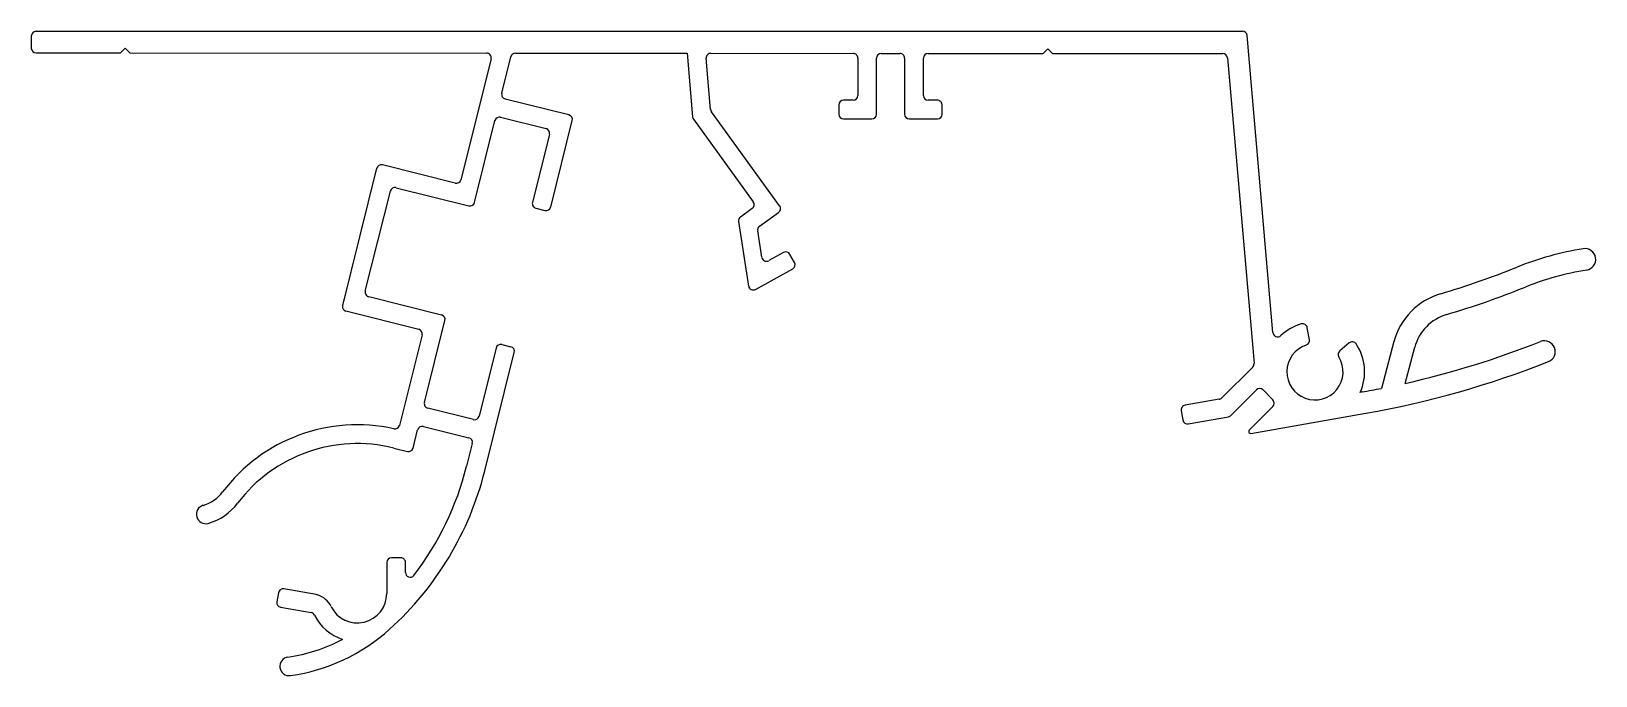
# Model space of a CAD drawing. Extents: x 2658 to 2825, y 1517 to 1586.
import ezdxf

# ---------------------------------------------------------------- set-up
doc = ezdxf.new("R2010")
doc.units = 0
doc.layers.get('0').update_dxf_attribs({"linetype": 'CONTINUOUS'})

msp = doc.modelspace()

# ---------------------------------------------------------------- linework, layer by layer
for p, q in [((2658.29, 1585.05), (2658.29, 1583.75)), ((2658.79, 1585.55), (2787.46, 1585.55)), ((2790.71, 1553.42), (2787.96, 1585.1)), ((2667.79, 1583.25), (2668.29, 1583.75)), ((2668.29, 1583.75), (2668.79, 1583.25)), ((2766.2, 1583.19), (2766.7, 1583.69)), ((2766.7, 1583.69), (2767.2, 1583.19)), ((2658.79, 1583.25), (2667.79, 1583.25)), ((2668.79, 1583.25), (2706.83, 1583.23)), ((2707.32, 1582.6), (2704.1, 1569.72)), ((2708.46, 1578.94), (2709.44, 1582.84)), ((2709.93, 1583.22), (2728.22, 1583.21)), ((2728.22, 1583.21), (2728.8, 1576.42)), ((2730.74, 1577.21), (2730.27, 1582.67)), ((2730.77, 1583.21), (2745.93, 1583.2)), ((2746.43, 1582.7), (2746.43, 1578.7)), ((2748.42, 1576.7), (2748.43, 1582.7)), ((2748.93, 1583.2), (2750.93, 1583.2)), ((2751.43, 1582.7), (2751.42, 1576.7)), ((2753.43, 1578.7), (2753.43, 1582.7)), ((2753.93, 1583.2), (2766.2, 1583.19)), ((2767.2, 1583.19), (2785.36, 1583.18)), ((2785.86, 1582.72), (2788.69, 1550.13)), ((2715.62, 1576.64), (2708.83, 1578.33)), ((2738.1, 1566.93), (2730.84, 1576.96)), ((2744.42, 1577.7), (2744.42, 1576.7)), ((2745.93, 1578.2), (2744.93, 1578.2)), ((2754.93, 1578.2), (2753.93, 1578.2)), ((2755.42, 1576.7), (2755.42, 1577.7)), ((2705.55, 1567.3), (2707.74, 1576.03)), ((2708.34, 1576.39), (2713.19, 1575.18)), ((2713.68, 1566.81), (2715.98, 1576.03)), ((2728.9, 1576.17), (2735.29, 1567.35)), ((2744.92, 1576.2), (2747.92, 1576.2)), ((2751.92, 1576.2), (2754.92, 1576.2)), ((2713.56, 1574.57), (2711.74, 1567.3)), ((2695.12, 1570.94), (2691.47, 1556.32)), ((2703.49, 1569.36), (2695.73, 1571.3)), ((2693.91, 1557.84), (2696.58, 1568.51)), ((2697.19, 1568.87), (2704.95, 1566.93)), ((2712.1, 1566.69), (2713.07, 1566.45)), ((2733.71, 1565.26), (2734.79, 1558.38)), ((2735.17, 1566.66), (2733.92, 1565.74)), ((2735.96, 1564.76), (2737.99, 1566.23)), ((2736.2, 1561.45), (2735.76, 1564.27)), ((2738.52, 1561.96), (2736.94, 1561.09)), ((2739.68, 1560.89), (2739.2, 1561.76)), ((2735.53, 1558.02), (2739.49, 1560.21)), ((2702.04, 1555.29), (2694.28, 1557.23)), ((2691.84, 1555.72), (2699.6, 1553.78)), ((2700.22, 1545.95), (2702.4, 1554.69)), ((2794.59, 1552.65), (2794.37, 1553.94)), ((2699.96, 1553.17), (2697.55, 1543.52)), ((2707.86, 1551.78), (2706.04, 1544.5)), ((2708.46, 1552.14), (2709.43, 1551.9)), ((2798.85, 1552.31), (2797.85, 1551.47)), ((2803.61, 1552.45), (2802.27, 1547.46)), ((2804.8, 1548), (2805.83, 1551.85)), ((2706.65, 1538.68), (2709.8, 1551.29)), ((2788.55, 1549.73), (2785.25, 1546.44)), ((2786.22, 1544.58), (2788.94, 1547.3)), ((2789.65, 1547.3), (2790.71, 1546.23)), ((2800.22, 1547.08), (2800.02, 1547.04)), ((2705.43, 1544.14), (2700.58, 1545.35)), ((2780.93, 1545.08), (2781.1, 1544.1)), ((2784.99, 1546.3), (2781.33, 1545.66)), ((2790.71, 1545.53), (2788.17, 1543)), ((2700.1, 1543.41), (2704.95, 1542.19)), ((2781.68, 1543.69), (2785.96, 1544.44)), ((2788.35, 1542.66), (2800.61, 1544.81)), ((2699.01, 1541.1), (2699.49, 1543.04)), ((2696.94, 1541.1), (2698.4, 1540.74)), ((2705.31, 1541.59), (2704.71, 1539.16)), ((2696.19, 1528.9), (2696.19, 1525.58)), ((2697.69, 1529.4), (2696.69, 1529.4)), ((2698.19, 1527.82), (2698.19, 1528.9)), ((2684.65, 1525.67), (2684.48, 1524.7)), ((2688.68, 1525.47), (2685.23, 1526.08)), ((2684.88, 1524.12), (2688.12, 1523.55))]:
    msp.add_line(p, q)
for centre, radius, start, end in [((2658.79, 1585.05), 0.5, 89.965, 179.965), ((2787.46, 1585.05), 0.5, 4.965, 90), ((2658.79, 1583.75), 0.5, 179.965, 269.965), ((2706.83, 1582.73), 0.5, 345.965, 89.965), ((2709.92, 1582.72), 0.5, 89.965, 165.965), ((2730.77, 1582.71), 0.5, 89.965, 184.965), ((2745.93, 1582.7), 0.5, 359.965, 89.965), ((2748.93, 1582.7), 0.5, 89.965, 179.965), ((2750.93, 1582.7), 0.5, 359.965, 89.965), ((2753.93, 1582.7), 0.5, 89.965, 179.965), ((2785.36, 1582.68), 0.5, 4.965, 89.965), ((2708.95, 1578.82), 0.5, 165.965, 255.965), ((2745.93, 1578.7), 0.5, 269.965, 359.965), ((2753.93, 1578.7), 0.5, 179.965, 269.965), ((2731.24, 1577.25), 0.5, 184.965, 215.916), ((2744.92, 1577.7), 0.5, 89.965, 179.965), ((2744.92, 1576.7), 0.5, 179.965, 269.965), ((2747.92, 1576.7), 0.5, 269.965, 359.965), ((2751.92, 1576.7), 0.5, 179.965, 269.965), ((2754.92, 1576.7), 0.5, 269.965, 359.965), ((2754.92, 1577.7), 0.5, 359.965, 89.965), ((2708.22, 1575.91), 0.5, 75.965, 165.965), ((2713.07, 1574.69), 0.5, 345.965, 75.965), ((2715.5, 1576.15), 0.5, 345.965, 75.965), ((2729.3, 1576.47), 0.5, 184.965, 215.916), ((2695.61, 1570.81), 0.5, 75.965, 165.965), ((2697.06, 1568.39), 0.5, 75.965, 165.965), ((2703.61, 1569.84), 0.5, 255.965, 345.965), ((2705.07, 1567.42), 0.5, 255.965, 345.965), ((2712.22, 1567.18), 0.5, 165.965, 255.965), ((2713.19, 1566.93), 0.5, 255.965, 345.965), ((2734.88, 1567.06), 0.5, 305.916, 35.916), ((2737.7, 1566.63), 0.5, 305.916, 35.916), ((2734.21, 1565.34), 0.5, 125.916, 188.916), ((2736.25, 1564.35), 0.5, 125.916, 188.916), ((2738.76, 1561.52), 0.5, 28.916, 118.916), ((2828.86, 1530.45), 32.3, 99.0106, 111.9802), ((2823.98, 1561.22), 1.15, 279.0106, 99.0106), ((2736.7, 1561.52), 0.5, 188.916, 298.916), ((2739.25, 1560.65), 0.5, 298.916, 28.916), ((2783.31, 1643.31), 89.4, 286.4314, 291.9802), ((2828.86, 1530.45), 30, 99.0106, 111.9802), ((2735.29, 1558.46), 0.5, 188.916, 298.916), ((2694.4, 1557.72), 0.5, 165.965, 255.965), ((2810.66, 1550.55), 7.3, 106.4314, 164.965), ((2783.31, 1643.31), 91.7, 286.4314, 291.9802), ((2691.96, 1556.2), 0.5, 165.965, 255.965), ((2701.92, 1554.81), 0.5, 345.965, 75.965), ((2810.66, 1550.55), 5, 106.4314, 164.965), ((2699.48, 1553.29), 0.5, 345.965, 75.965), ((2791.21, 1553.46), 0.5, 184.965, 313.3434), ((2795.19, 1549.24), 5.3, 105.9442, 133.3434), ((2793.88, 1553.86), 0.5, 9.965, 105.9442), ((2708.34, 1551.65), 0.5, 75.965, 165.965), ((2709.31, 1551.41), 0.5, 345.965, 75.965), ((2795.19, 1549.24), 3, 108.1782, 31.7518), ((2794.1, 1552.57), 0.5, 288.1782, 9.965), ((2799.17, 1551.93), 0.5, 33.9859, 129.965), ((2795.19, 1549.24), 5.3, 335.4906, 33.9859), ((2783.31, 1643.31), 97.7, 282.7062, 291.5825), ((2819.67, 1551.39), 1.15, 291.5825, 111.5825), ((2788.19, 1550.08), 0.5, 314.965, 4.965), ((2798.17, 1551.08), 0.5, 129.965, 211.7518), ((2783.31, 1643.31), 100, 279.965, 291.5825), ((2789.29, 1546.94), 0.5, 44.965, 134.965), ((2783.31, 1643.31), 97.7, 279.965, 281.1925), ((2700.7, 1545.83), 0.5, 165.965, 255.965), ((2781.42, 1545.17), 0.5, 99.965, 189.965), ((2784.9, 1546.8), 0.5, 279.965, 314.965), ((2790.35, 1545.88), 0.5, 314.965, 44.965), ((2693.06, 1525.58), 18, 77.5138, 142.965), ((2697.06, 1543.64), 0.5, 257.5138, 345.965), ((2699.98, 1542.92), 0.5, 75.965, 165.965), ((2705.55, 1544.62), 0.5, 255.965, 345.965), ((2781.59, 1544.18), 0.5, 189.965, 279.965), ((2785.87, 1544.93), 0.5, 279.965, 314.965), ((2704.83, 1541.71), 0.5, 345.965, 75.965), ((2788.32, 1542.86), 0.2, 134.965, 279.965), ((2693.06, 1525.58), 16, 75.965, 142.965), ((2698.52, 1541.22), 0.5, 255.965, 345.965), ((2673.84, 1546.88), 33.82, 312.0744, 345.965), ((2673.84, 1546.88), 31.82, 322.5212, 345.965), ((2676.89, 1534.03), 1, 106.0745, 286.0745), ((2675.5, 1538.83), 4, 286.0745, 322.965), ((2675.5, 1538.83), 6, 286.0745, 322.965), ((2696.69, 1528.9), 0.5, 89.965, 179.965), ((2697.69, 1528.9), 0.5, 359.965, 89.965), ((2698.69, 1527.82), 0.5, 179.965, 322.5212), ((2685.14, 1525.58), 0.5, 79.965, 169.965), ((2688.5, 1524.48), 1, 71.9345, 79.965), ((2688.04, 1523.06), 2.5, 26.6725, 71.9345), ((2693.06, 1525.58), 3.13, 206.6725, 359.965), ((2684.97, 1524.61), 0.5, 169.965, 259.965), ((2688.04, 1523.06), 0.5, 26.6725, 79.965), ((2683.1, 1536.62), 20, 278.1801, 312.0744), ((2693.06, 1525.58), 5.13, 206.6725, 252.1761), ((2683.1, 1536.62), 18, 278.1801, 297.8143), ((2685.8, 1517.82), 1, 98.1801, 278.1801)]:
    msp.add_arc(centre, radius, start, end)

doc.saveas('drawing.dxf')
